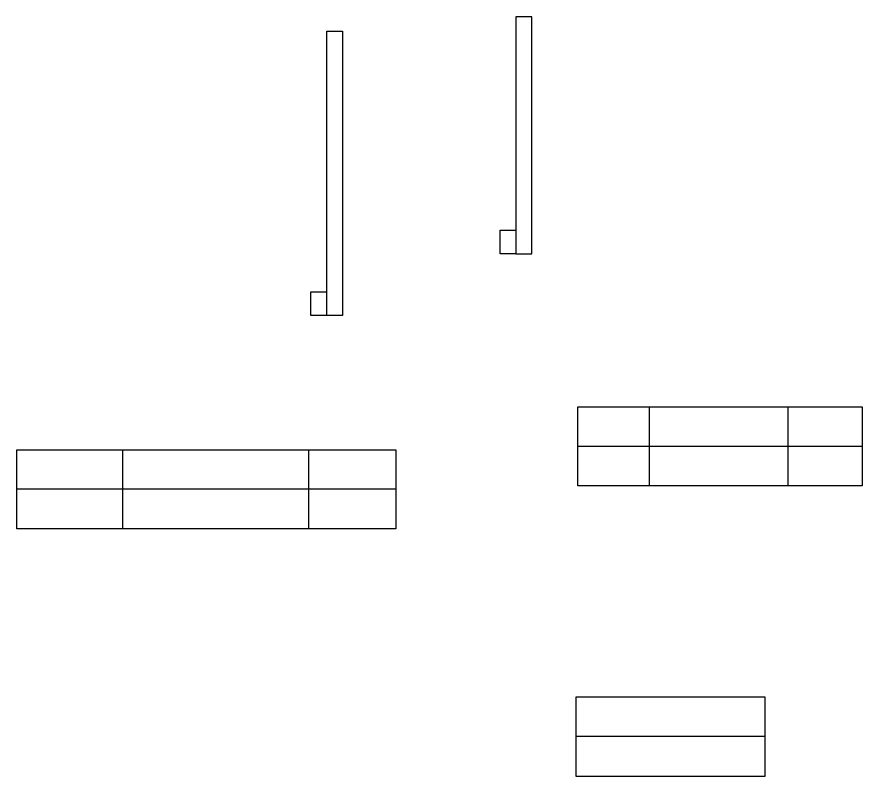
# Model space of a CAD drawing. Header units: inches. Extents: x -938 to 822, y -214 to 988.
# Drawn here: x -269.3 to -162.2, y 697.2 to 793.4 of the extents above; entities that cross this region are included whole.
import ezdxf

# ---------------------------------------------------------------- set-up
doc = ezdxf.new("R2010")
doc.units = ezdxf.units.IN
doc.header["$MEASUREMENT"] = 0
for name, color, linetype in [('D1', 80, 'Continuous'), ('D2', 140, 'Continuous'), ('V', 230, 'Continuous'), ('W', 82, 'Continuous'), ('W1', 211, 'Continuous')]:
    doc.layers.add(name, color=color, linetype=linetype)

msp = doc.modelspace()

# ---------------------------------------------------------------- linework, layer by layer
at = {"layer": 'D1'}
msp.add_lwpolyline([(-228.06, 755.55), (-230.06, 755.55), (-230.06, 791.55), (-228.06, 791.55)], close=True, dxfattribs=at)
msp.add_lwpolyline([(-230.06, 755.55), (-232.06, 755.55), (-232.06, 758.55), (-230.06, 758.55)], dxfattribs=at)
at = {"layer": 'D2'}
msp.add_lwpolyline([(-204.1, 793.37), (-206.1, 793.37), (-206.1, 763.37), (-204.1, 763.37)], close=True, dxfattribs=at)
msp.add_lwpolyline([(-206.1, 763.37), (-208.1, 763.37), (-208.1, 766.37), (-206.1, 766.37)], dxfattribs=at)
at = {"layer": 'V'}
msp.add_line((-174.51, 702.19), (-198.51, 702.19), dxfattribs=at)
msp.add_lwpolyline([(-198.51, 697.19), (-174.51, 697.19), (-174.51, 707.19), (-198.51, 707.19)], close=True, dxfattribs=at)
at = {"layer": 'W'}
for p, q in [((-255.93, 738.52), (-255.93, 728.52)), ((-232.39, 738.52), (-232.39, 728.52)), ((-221.31, 733.52), (-269.31, 733.52))]:
    msp.add_line(p, q, dxfattribs=at)
msp.add_lwpolyline([(-269.31, 738.52), (-221.31, 738.52), (-221.31, 728.52), (-269.31, 728.52)], close=True, dxfattribs=at)
at = {"layer": 'W1'}
for p, q in [((-189.21, 743.95), (-189.21, 733.95)), ((-171.66, 743.95), (-171.66, 733.95)), ((-162.25, 738.95), (-198.25, 738.95))]:
    msp.add_line(p, q, dxfattribs=at)
msp.add_lwpolyline([(-198.25, 743.95), (-162.25, 743.95), (-162.25, 733.95), (-198.25, 733.95)], close=True, dxfattribs=at)

doc.saveas('drawing.dxf')
